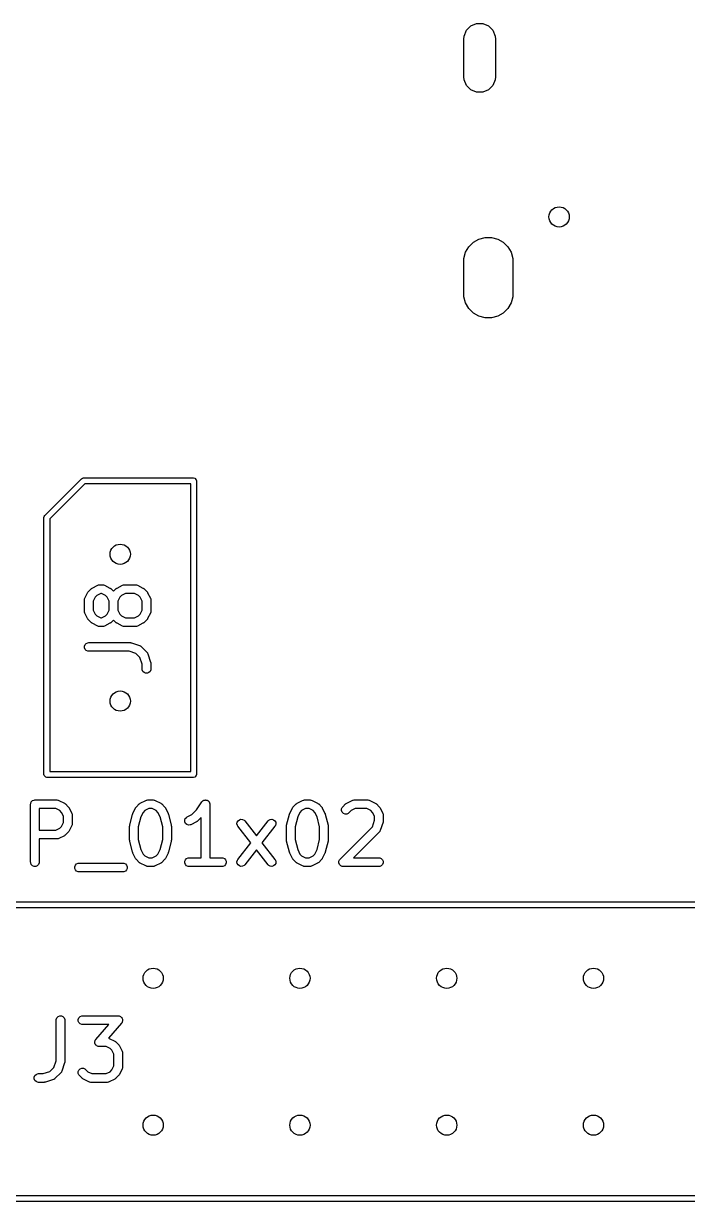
# Model space of a CAD drawing. Extents: x 0.02 to 1.98, y -0.08 to 3.55.
# Drawn here: x 0.962 to 1.414, y 2.748 to 3.55 of the extents above; entities that cross this region are included whole.
import ezdxf

# ---------------------------------------------------------------- set-up
doc = ezdxf.new("R2010")
doc.units = 0
doc.header["$MEASUREMENT"] = 0
doc.layers.add('BLACK', color=7, linetype='CONTINUOUS')

msp = doc.modelspace()

# ---------------------------------------------------------------- linework, layer by layer
at = {"layer": 'BLACK', "linetype": 'CONTINUOUS'}
for p, q in [((1.26182, 3.54168), (1.26344, 3.54558)), ((1.26344, 3.54558), (1.26643, 3.54857)), ((1.26643, 3.54857), (1.27033, 3.55019)), ((1.27033, 3.55019), (1.27455, 3.55019)), ((1.27455, 3.55019), (1.27846, 3.54857)), ((1.27846, 3.54857), (1.28144, 3.54558)), ((1.28144, 3.54558), (1.28306, 3.54168)), ((1.26161, 3.53957), (1.26182, 3.54168)), ((1.26161, 3.51398), (1.26161, 3.53957)), ((1.28306, 3.54168), (1.28327, 3.53957)), ((1.28327, 3.53957), (1.28327, 3.51398)), ((1.26182, 3.51186), (1.26161, 3.51398)), ((1.28327, 3.51398), (1.28306, 3.51186)), ((1.26344, 3.50796), (1.26182, 3.51186)), ((1.26643, 3.50497), (1.26344, 3.50796)), ((1.28144, 3.50796), (1.27846, 3.50497)), ((1.28306, 3.51186), (1.28144, 3.50796)), ((1.27033, 3.50336), (1.26643, 3.50497)), ((1.27455, 3.50336), (1.27033, 3.50336)), ((1.27846, 3.50497), (1.27455, 3.50336)), ((1.26507, 3.39818), (1.26816, 3.40127)), ((1.26816, 3.40127), (1.27194, 3.40345)), ((1.27194, 3.40345), (1.27616, 3.40458)), ((1.27616, 3.40458), (1.28053, 3.40458)), ((1.28053, 3.40458), (1.28475, 3.40345)), ((1.28475, 3.40345), (1.28853, 3.40127)), ((1.28853, 3.40127), (1.29162, 3.39818)), ((1.26176, 3.39018), (1.26289, 3.3944)), ((1.26289, 3.3944), (1.26507, 3.39818)), ((1.29162, 3.39818), (1.29381, 3.3944)), ((1.29381, 3.3944), (1.29494, 3.39018)), ((1.26161, 3.38799), (1.26176, 3.39018)), ((1.26161, 3.36634), (1.26161, 3.38799)), ((1.29494, 3.39018), (1.29508, 3.38799)), ((1.29508, 3.38799), (1.29508, 3.36634)), ((1.26176, 3.36415), (1.26161, 3.36634)), ((1.26289, 3.35994), (1.26176, 3.36415)), ((1.29494, 3.36415), (1.29381, 3.35994)), ((1.29508, 3.36634), (1.29494, 3.36415)), ((1.26507, 3.35615), (1.26289, 3.35994)), ((1.26816, 3.35306), (1.26507, 3.35615)), ((1.27194, 3.35088), (1.26816, 3.35306)), ((1.28853, 3.35306), (1.28475, 3.35088)), ((1.29162, 3.35615), (1.28853, 3.35306)), ((1.29381, 3.35994), (1.29162, 3.35615)), ((1.27616, 3.34975), (1.27194, 3.35088)), ((1.28053, 3.34975), (1.27616, 3.34975)), ((1.28475, 3.35088), (1.28053, 3.34975)), ((1.00181, 3.2406), (1.00256, 3.24075)), ((1.00256, 3.24075), (1.07756, 3.24075)), ((1.07756, 3.24075), (1.07831, 3.2406)), ((0.97617, 3.21517), (1.00117, 3.24017)), ((1.00337, 3.23681), (0.97953, 3.21296)), ((1.00117, 3.24017), (1.00181, 3.2406)), ((1.07559, 3.23681), (1.00337, 3.23681)), ((1.07559, 3.04075), (1.07559, 3.23681)), ((1.07831, 3.2406), (1.07938, 3.23953)), ((1.07938, 3.23953), (1.07953, 3.23878)), ((1.07953, 3.23878), (1.07953, 3.03878)), ((0.97559, 3.21378), (0.97574, 3.21453)), ((0.97559, 3.03878), (0.97559, 3.21378)), ((0.97574, 3.21453), (0.97617, 3.21517)), ((0.97953, 3.21296), (0.97953, 3.04075)), ((1.00345, 3.15885), (1.00533, 3.1626)), ((1.00533, 3.1626), (1.00549, 3.16285)), ((1.00549, 3.16285), (1.00551, 3.16292)), ((1.00551, 3.16292), (1.00558, 3.163)), ((1.00558, 3.163), (1.00564, 3.16309)), ((1.00564, 3.16309), (1.0057, 3.16314)), ((1.0057, 3.16314), (1.00588, 3.16336)), ((1.00588, 3.16336), (1.00776, 3.16524)), ((1.00776, 3.16524), (1.00798, 3.16543)), ((1.00798, 3.16543), (1.00803, 3.16548)), ((1.00803, 3.16548), (1.00812, 3.16554)), ((1.00812, 3.16554), (1.0082, 3.16561)), ((1.0082, 3.16561), (1.00828, 3.16564)), ((1.00828, 3.16564), (1.00852, 3.16579)), ((1.00852, 3.16579), (1.01227, 3.16767)), ((1.01159, 3.16072), (1.0104, 3.15953)), ((1.01429, 3.16207), (1.01159, 3.16072)), ((1.01227, 3.16767), (1.01281, 3.16787)), ((1.01281, 3.16787), (1.01292, 3.16788)), ((1.01292, 3.16788), (1.01302, 3.16792)), ((1.01302, 3.16792), (1.01359, 3.16798)), ((1.01359, 3.16798), (1.01547, 3.16798)), ((1.01477, 3.16207), (1.01429, 3.16207)), ((1.01747, 3.16072), (1.01477, 3.16207)), ((1.01547, 3.16798), (1.01605, 3.16792)), ((1.01605, 3.16792), (1.01614, 3.16788)), ((1.01614, 3.16788), (1.01625, 3.16787)), ((1.01625, 3.16787), (1.01679, 3.16767)), ((1.01679, 3.16767), (1.02054, 3.16579)), ((1.01867, 3.15953), (1.01747, 3.16072)), ((1.02054, 3.16579), (1.02079, 3.16564)), ((1.02079, 3.16564), (1.02086, 3.16561)), ((1.02086, 3.16561), (1.02094, 3.16554)), ((1.02094, 3.16554), (1.02103, 3.16548)), ((1.02103, 3.16548), (1.02108, 3.16543)), ((1.02108, 3.16543), (1.02131, 3.16524)), ((1.02131, 3.16524), (1.02297, 3.16358)), ((1.02297, 3.16358), (1.02463, 3.16524)), ((1.02463, 3.16524), (1.02486, 3.16543)), ((1.02486, 3.16543), (1.02491, 3.16548)), ((1.02491, 3.16548), (1.025, 3.16554)), ((1.025, 3.16554), (1.02508, 3.16561)), ((1.02508, 3.16561), (1.02515, 3.16564)), ((1.02515, 3.16564), (1.0254, 3.16579)), ((1.0254, 3.16579), (1.02915, 3.16767)), ((1.02847, 3.16072), (1.02727, 3.15953)), ((1.03116, 3.16207), (1.02847, 3.16072)), ((1.02915, 3.16767), (1.02969, 3.16787)), ((1.02969, 3.16787), (1.02979, 3.16788)), ((1.02979, 3.16788), (1.02989, 3.16792)), ((1.02989, 3.16792), (1.03047, 3.16798)), ((1.03047, 3.16798), (1.03797, 3.16798)), ((1.03727, 3.16207), (1.03116, 3.16207)), ((1.03997, 3.16072), (1.03727, 3.16207)), ((1.03797, 3.16798), (1.03854, 3.16792)), ((1.03854, 3.16792), (1.03864, 3.16788)), ((1.03864, 3.16788), (1.03875, 3.16787)), ((1.03875, 3.16787), (1.03929, 3.16767)), ((1.03929, 3.16767), (1.04304, 3.16579)), ((1.04116, 3.15953), (1.03997, 3.16072)), ((1.04304, 3.16579), (1.04328, 3.16564)), ((1.04328, 3.16564), (1.04336, 3.16561)), ((1.04336, 3.16561), (1.04344, 3.16554)), ((1.04344, 3.16554), (1.04353, 3.16548)), ((1.04353, 3.16548), (1.04358, 3.16543)), ((1.04358, 3.16543), (1.0438, 3.16524)), ((1.0438, 3.16524), (1.04568, 3.16336)), ((1.04568, 3.16336), (1.04586, 3.16314)), ((1.04586, 3.16314), (1.04592, 3.16309)), ((1.04592, 3.16309), (1.04598, 3.163)), ((1.04598, 3.163), (1.04605, 3.16292)), ((1.04605, 3.16292), (1.04608, 3.16285)), ((1.04608, 3.16285), (1.04623, 3.1626)), ((1.04623, 3.1626), (1.04811, 3.15885)), ((1.00314, 3.15753), (1.0032, 3.1581)), ((1.00314, 3.15003), (1.00314, 3.15753)), ((1.0032, 3.1581), (1.00324, 3.1582)), ((1.00324, 3.1582), (1.00325, 3.15831)), ((1.00325, 3.15831), (1.00345, 3.15885)), ((1.0104, 3.15953), (1.00905, 3.15683)), ((1.00905, 3.15683), (1.00905, 3.15073)), ((1.02002, 3.15683), (1.01867, 3.15953)), ((1.02002, 3.15073), (1.02002, 3.15683)), ((1.02727, 3.15953), (1.02592, 3.15683)), ((1.02592, 3.15683), (1.02592, 3.15073)), ((1.04251, 3.15683), (1.04116, 3.15953)), ((1.04251, 3.15073), (1.04251, 3.15683)), ((1.04811, 3.15885), (1.04831, 3.15831)), ((1.04831, 3.15831), (1.04832, 3.1582)), ((1.04832, 3.1582), (1.04836, 3.1581)), ((1.04836, 3.1581), (1.04842, 3.15753)), ((1.04842, 3.15753), (1.04842, 3.15003)), ((1.0032, 3.14945), (1.00314, 3.15003)), ((1.00324, 3.14935), (1.0032, 3.14945)), ((1.00325, 3.14925), (1.00324, 3.14935)), ((1.00345, 3.14871), (1.00325, 3.14925)), ((1.00533, 3.14496), (1.00345, 3.14871)), ((1.00549, 3.14471), (1.00533, 3.14496)), ((1.00551, 3.14464), (1.00549, 3.14471)), ((1.00558, 3.14456), (1.00551, 3.14464)), ((1.00564, 3.14447), (1.00558, 3.14456)), ((1.0057, 3.14442), (1.00564, 3.14447)), ((1.00905, 3.15073), (1.0104, 3.14803)), ((1.0104, 3.14803), (1.01159, 3.14683)), ((1.01159, 3.14683), (1.01429, 3.14548)), ((1.01429, 3.14548), (1.01477, 3.14548)), ((1.01477, 3.14548), (1.01747, 3.14683)), ((1.01747, 3.14683), (1.01867, 3.14803)), ((1.01867, 3.14803), (1.02002, 3.15073)), ((1.02592, 3.15073), (1.02727, 3.14803)), ((1.02727, 3.14803), (1.02847, 3.14683)), ((1.02847, 3.14683), (1.03116, 3.14548)), ((1.03116, 3.14548), (1.03727, 3.14548)), ((1.03727, 3.14548), (1.03997, 3.14683)), ((1.03997, 3.14683), (1.04116, 3.14803)), ((1.04116, 3.14803), (1.04251, 3.15073)), ((1.04592, 3.14447), (1.04586, 3.14442)), ((1.04598, 3.14456), (1.04592, 3.14447)), ((1.04605, 3.14464), (1.04598, 3.14456)), ((1.04608, 3.14471), (1.04605, 3.14464)), ((1.04623, 3.14496), (1.04608, 3.14471)), ((1.04811, 3.14871), (1.04623, 3.14496)), ((1.04831, 3.14925), (1.04811, 3.14871)), ((1.04832, 3.14935), (1.04831, 3.14925)), ((1.04836, 3.14945), (1.04832, 3.14935)), ((1.04842, 3.15003), (1.04836, 3.14945)), ((1.00588, 3.14419), (1.0057, 3.14442)), ((1.00776, 3.14232), (1.00588, 3.14419)), ((1.00798, 3.14213), (1.00776, 3.14232)), ((1.00803, 3.14207), (1.00798, 3.14213)), ((1.00812, 3.14202), (1.00803, 3.14207)), ((1.0082, 3.14195), (1.00812, 3.14202)), ((1.00828, 3.14192), (1.0082, 3.14195)), ((1.00852, 3.14176), (1.00828, 3.14192)), ((1.01227, 3.13989), (1.00852, 3.14176)), ((1.01281, 3.13968), (1.01227, 3.13989)), ((1.01292, 3.13967), (1.01281, 3.13968)), ((1.01302, 3.13963), (1.01292, 3.13967)), ((1.01359, 3.13958), (1.01302, 3.13963)), ((1.01547, 3.13958), (1.01359, 3.13958)), ((1.01605, 3.13963), (1.01547, 3.13958)), ((1.01614, 3.13967), (1.01605, 3.13963)), ((1.01625, 3.13968), (1.01614, 3.13967)), ((1.01679, 3.13989), (1.01625, 3.13968)), ((1.02054, 3.14176), (1.01679, 3.13989)), ((1.02079, 3.14192), (1.02054, 3.14176)), ((1.02086, 3.14195), (1.02079, 3.14192)), ((1.02094, 3.14202), (1.02086, 3.14195)), ((1.02103, 3.14207), (1.02094, 3.14202)), ((1.02108, 3.14213), (1.02103, 3.14207)), ((1.02131, 3.14232), (1.02108, 3.14213)), ((1.02297, 3.14398), (1.02131, 3.14232)), ((1.02463, 3.14232), (1.02297, 3.14398)), ((1.02486, 3.14213), (1.02463, 3.14232)), ((1.02491, 3.14207), (1.02486, 3.14213)), ((1.025, 3.14202), (1.02491, 3.14207)), ((1.02508, 3.14195), (1.025, 3.14202)), ((1.02515, 3.14192), (1.02508, 3.14195)), ((1.0254, 3.14176), (1.02515, 3.14192)), ((1.02915, 3.13989), (1.0254, 3.14176)), ((1.02969, 3.13968), (1.02915, 3.13989)), ((1.02979, 3.13967), (1.02969, 3.13968)), ((1.02989, 3.13963), (1.02979, 3.13967)), ((1.03047, 3.13958), (1.02989, 3.13963)), ((1.03797, 3.13958), (1.03047, 3.13958)), ((1.03854, 3.13963), (1.03797, 3.13958)), ((1.03864, 3.13967), (1.03854, 3.13963)), ((1.03875, 3.13968), (1.03864, 3.13967)), ((1.03929, 3.13989), (1.03875, 3.13968)), ((1.04304, 3.14176), (1.03929, 3.13989)), ((1.04328, 3.14192), (1.04304, 3.14176)), ((1.04336, 3.14195), (1.04328, 3.14192)), ((1.04344, 3.14202), (1.04336, 3.14195)), ((1.04353, 3.14207), (1.04344, 3.14202)), ((1.04358, 3.14213), (1.04353, 3.14207)), ((1.0438, 3.14232), (1.04358, 3.14213)), ((1.04568, 3.14419), (1.0438, 3.14232)), ((1.04586, 3.14442), (1.04568, 3.14419)), ((1.00445, 3.12811), (1.00552, 3.12855)), ((1.00552, 3.12855), (1.0061, 3.12861)), ((1.0061, 3.12861), (1.03422, 3.12861)), ((1.03422, 3.12861), (1.03451, 3.12858)), ((1.03451, 3.12858), (1.03459, 3.12859)), ((1.03459, 3.12859), (1.03469, 3.12856)), ((1.03469, 3.12856), (1.03479, 3.12855)), ((1.03479, 3.12855), (1.03486, 3.12852)), ((1.03486, 3.12852), (1.03515, 3.12846)), ((1.03515, 3.12846), (1.04077, 3.12658)), ((1.0032, 3.12623), (1.00364, 3.1273)), ((1.0032, 3.12508), (1.0032, 3.12623)), ((1.00364, 3.12402), (1.0032, 3.12508)), ((1.00364, 3.1273), (1.00445, 3.12811)), ((1.00445, 3.1232), (1.00364, 3.12402)), ((1.00552, 3.12276), (1.00445, 3.1232)), ((1.0061, 3.1227), (1.00552, 3.12276)), ((1.03374, 3.1227), (1.0061, 3.1227)), ((1.03825, 3.1212), (1.03374, 3.1227)), ((1.04101, 3.11844), (1.03825, 3.1212)), ((1.04077, 3.12658), (1.0413, 3.12635)), ((1.0413, 3.12635), (1.04138, 3.12628)), ((1.04138, 3.12628), (1.04148, 3.12624)), ((1.04148, 3.12624), (1.04193, 3.12587)), ((1.04193, 3.12587), (1.04568, 3.12212)), ((1.04568, 3.12212), (1.04605, 3.12167)), ((1.04605, 3.12167), (1.04609, 3.12157)), ((1.04609, 3.12157), (1.04616, 3.12149)), ((1.04616, 3.12149), (1.04639, 3.12097)), ((1.04639, 3.12097), (1.04827, 3.11534)), ((1.04251, 3.11393), (1.04101, 3.11844)), ((1.04251, 3.11066), (1.04251, 3.11393)), ((1.04827, 3.11534), (1.04833, 3.11506)), ((1.04833, 3.11506), (1.04836, 3.11498)), ((1.04836, 3.11498), (1.04837, 3.11488)), ((1.04837, 3.11488), (1.04839, 3.11478)), ((1.04839, 3.11478), (1.04839, 3.1147)), ((1.04839, 3.1147), (1.04842, 3.11441)), ((1.04842, 3.11441), (1.04842, 3.11066)), ((1.04257, 3.11008), (1.04251, 3.11066)), ((1.04301, 3.10902), (1.04257, 3.11008)), ((1.04382, 3.1082), (1.04301, 3.10902)), ((1.04489, 3.10776), (1.04382, 3.1082)), ((1.04604, 3.10776), (1.04489, 3.10776)), ((1.04711, 3.1082), (1.04604, 3.10776)), ((1.04792, 3.10902), (1.04711, 3.1082)), ((1.04836, 3.11008), (1.04792, 3.10902)), ((1.04842, 3.11066), (1.04836, 3.11008)), ((0.97953, 3.04075), (1.07559, 3.04075)), ((0.97574, 3.03803), (0.97559, 3.03878)), ((0.97681, 3.03696), (0.97574, 3.03803)), ((0.97756, 3.03681), (0.97681, 3.03696)), ((1.07756, 3.03681), (0.97756, 3.03681)), ((1.07831, 3.03696), (1.07756, 3.03681)), ((1.07938, 3.03803), (1.07831, 3.03696)), ((1.07953, 3.03878), (1.07938, 3.03803)), ((0.96649, 3.01851), (0.96655, 3.01909)), ((0.96649, 2.97914), (0.96649, 3.01851)), ((0.96655, 3.01909), (0.96699, 3.02015)), ((0.96699, 3.02015), (0.9678, 3.02097)), ((0.9678, 3.02097), (0.96887, 3.02141)), ((0.96887, 3.02141), (0.96944, 3.02146)), ((0.96944, 3.02146), (0.98444, 3.02146)), ((0.98444, 3.02146), (0.98502, 3.02141)), ((0.98502, 3.02141), (0.98511, 3.02137)), ((0.98511, 3.02137), (0.98522, 3.02136)), ((0.98522, 3.02136), (0.98576, 3.02115)), ((0.98576, 3.02115), (0.98951, 3.01928)), ((0.98951, 3.01928), (0.98976, 3.01912)), ((0.98976, 3.01912), (0.98983, 3.01909)), ((0.98983, 3.01909), (0.98991, 3.01902)), ((0.98991, 3.01902), (0.99, 3.01897)), ((0.99, 3.01897), (0.99005, 3.01891)), ((0.99005, 3.01891), (0.99028, 3.01872)), ((0.99028, 3.01872), (0.99215, 3.01685)), ((0.99215, 3.01685), (0.99234, 3.01662)), ((0.99234, 3.01662), (0.9924, 3.01657)), ((0.9924, 3.01657), (0.99245, 3.01648)), ((0.99245, 3.01648), (0.99252, 3.0164)), ((0.99252, 3.0164), (0.99255, 3.01633)), ((0.99255, 3.01633), (0.9927, 3.01608)), ((1.03804, 3.01608), (1.0382, 3.01633)), ((1.0382, 3.01633), (1.03823, 3.0164)), ((1.03823, 3.0164), (1.03829, 3.01648)), ((1.03829, 3.01648), (1.03835, 3.01657)), ((1.03835, 3.01657), (1.03841, 3.01662)), ((1.03841, 3.01662), (1.03859, 3.01685)), ((1.03859, 3.01685), (1.04047, 3.01872)), ((1.04047, 3.01872), (1.0407, 3.01891)), ((1.0407, 3.01891), (1.04075, 3.01897)), ((1.04075, 3.01897), (1.04084, 3.01902)), ((1.04084, 3.01902), (1.04092, 3.01909)), ((1.04092, 3.01909), (1.04099, 3.01912)), ((1.04099, 3.01912), (1.04124, 3.01928)), ((1.04124, 3.01928), (1.04499, 3.02115)), ((1.04499, 3.02115), (1.04553, 3.02136)), ((1.04553, 3.02136), (1.04563, 3.02137)), ((1.04563, 3.02137), (1.04573, 3.02141)), ((1.04573, 3.02141), (1.04631, 3.02146)), ((1.04631, 3.02146), (1.05006, 3.02146)), ((1.05006, 3.02146), (1.05063, 3.02141)), ((1.05063, 3.02141), (1.05073, 3.02137)), ((1.05073, 3.02137), (1.05084, 3.02136)), ((1.05084, 3.02136), (1.05138, 3.02115)), ((1.05138, 3.02115), (1.05513, 3.01928)), ((1.05513, 3.01928), (1.05537, 3.01912)), ((1.05537, 3.01912), (1.05545, 3.01909)), ((1.05545, 3.01909), (1.05553, 3.01902)), ((1.05553, 3.01902), (1.05562, 3.01897)), ((1.05562, 3.01897), (1.05567, 3.01891)), ((1.05567, 3.01891), (1.05589, 3.01872)), ((1.05589, 3.01872), (1.05777, 3.01685)), ((1.05777, 3.01685), (1.05795, 3.01662)), ((1.05795, 3.01662), (1.05801, 3.01657)), ((1.05801, 3.01657), (1.05807, 3.01648)), ((1.05807, 3.01648), (1.05814, 3.0164)), ((1.05814, 3.0164), (1.05817, 3.01633)), ((1.05817, 3.01633), (1.05832, 3.01608)), ((1.07963, 3.01477), (1.08322, 3.02015)), ((1.08322, 3.02015), (1.08359, 3.0206)), ((1.08322, 3.02015), (1.08322, 3.02015)), ((1.08322, 3.02015), (1.08322, 3.02015)), ((1.08322, 3.02015), (1.08322, 3.02015)), ((1.08359, 3.0206), (1.08383, 3.02076)), ((1.08383, 3.02076), (1.08404, 3.02097)), ((1.08404, 3.02097), (1.0843, 3.02108)), ((1.0843, 3.02108), (1.08454, 3.02124)), ((1.08454, 3.02124), (1.08483, 3.0213)), ((1.08483, 3.0213), (1.0851, 3.02141)), ((1.0851, 3.02141), (1.08539, 3.02141)), ((1.08539, 3.02141), (1.08567, 3.02146)), ((1.08567, 3.02146), (1.08596, 3.02141)), ((1.08596, 3.02141), (1.08625, 3.02141)), ((1.08625, 3.02141), (1.08652, 3.0213)), ((1.08652, 3.0213), (1.0868, 3.02124)), ((1.0868, 3.02124), (1.08705, 3.02108)), ((1.08705, 3.02108), (1.08732, 3.02097)), ((1.08732, 3.02097), (1.08752, 3.02076)), ((1.08752, 3.02076), (1.08776, 3.0206)), ((1.08776, 3.0206), (1.08793, 3.02036)), ((1.08793, 3.02036), (1.08813, 3.02015)), ((1.08813, 3.02015), (1.08824, 3.01988)), ((1.08824, 3.01988), (1.0884, 3.01964)), ((1.0884, 3.01964), (1.08846, 3.01936)), ((1.08846, 3.01936), (1.08857, 3.01909)), ((1.08857, 3.01909), (1.08863, 3.01852)), ((1.08863, 3.01852), (1.08863, 3.01851)), ((1.08863, 3.01851), (1.08863, 3.01851)), ((1.08863, 3.01851), (1.08863, 3.01851)), ((1.08863, 3.01851), (1.08863, 2.98209)), ((1.1449, 3.01608), (1.14506, 3.01633)), ((1.14506, 3.01633), (1.14509, 3.0164)), ((1.14509, 3.0164), (1.14516, 3.01648)), ((1.14516, 3.01648), (1.14521, 3.01657)), ((1.14521, 3.01657), (1.14527, 3.01662)), ((1.14527, 3.01662), (1.14546, 3.01685)), ((1.14546, 3.01685), (1.14733, 3.01872)), ((1.14733, 3.01872), (1.14756, 3.01891)), ((1.14756, 3.01891), (1.14761, 3.01897)), ((1.14761, 3.01897), (1.1477, 3.01902)), ((1.1477, 3.01902), (1.14778, 3.01909)), ((1.14778, 3.01909), (1.14785, 3.01912)), ((1.14785, 3.01912), (1.1481, 3.01928)), ((1.1481, 3.01928), (1.15185, 3.02115)), ((1.15185, 3.02115), (1.15239, 3.02136)), ((1.15239, 3.02136), (1.15249, 3.02137)), ((1.15249, 3.02137), (1.15259, 3.02141)), ((1.15259, 3.02141), (1.15317, 3.02146)), ((1.15317, 3.02146), (1.15692, 3.02146)), ((1.15692, 3.02146), (1.15749, 3.02141)), ((1.15749, 3.02141), (1.15759, 3.02137)), ((1.15759, 3.02137), (1.1577, 3.02136)), ((1.1577, 3.02136), (1.15824, 3.02115)), ((1.15824, 3.02115), (1.16199, 3.01928)), ((1.16199, 3.01928), (1.16224, 3.01912)), ((1.16224, 3.01912), (1.16231, 3.01909)), ((1.16231, 3.01909), (1.16239, 3.01902)), ((1.16239, 3.01902), (1.16248, 3.01897)), ((1.16248, 3.01897), (1.16253, 3.01891)), ((1.16253, 3.01891), (1.16276, 3.01872)), ((1.16276, 3.01872), (1.16463, 3.01685)), ((1.16463, 3.01685), (1.16482, 3.01662)), ((1.16482, 3.01662), (1.16487, 3.01657)), ((1.16487, 3.01657), (1.16493, 3.01648)), ((1.16493, 3.01648), (1.165, 3.0164)), ((1.165, 3.0164), (1.16503, 3.01633)), ((1.16503, 3.01633), (1.16518, 3.01608)), ((1.17839, 3.01534), (1.17883, 3.0164)), ((1.17883, 3.0164), (1.1792, 3.01685)), ((1.1792, 3.01685), (1.18108, 3.01872)), ((1.18108, 3.01872), (1.1813, 3.01891)), ((1.1813, 3.01891), (1.18135, 3.01897)), ((1.18135, 3.01897), (1.18144, 3.01902)), ((1.18144, 3.01902), (1.18152, 3.01909)), ((1.18152, 3.01909), (1.1816, 3.01912)), ((1.1816, 3.01912), (1.18184, 3.01928)), ((1.18184, 3.01928), (1.18559, 3.02115)), ((1.18559, 3.02115), (1.18613, 3.02136)), ((1.18613, 3.02136), (1.18624, 3.02137)), ((1.18624, 3.02137), (1.18634, 3.02141)), ((1.18634, 3.02141), (1.18691, 3.02146)), ((1.18691, 3.02146), (1.19629, 3.02146)), ((1.19629, 3.02146), (1.19686, 3.02141)), ((1.19686, 3.02141), (1.19696, 3.02137)), ((1.19696, 3.02137), (1.19707, 3.02136)), ((1.19707, 3.02136), (1.19761, 3.02115)), ((1.19761, 3.02115), (1.20136, 3.01928)), ((1.20136, 3.01928), (1.20161, 3.01912)), ((1.20161, 3.01912), (1.20168, 3.01909)), ((1.20168, 3.01909), (1.20176, 3.01902)), ((1.20176, 3.01902), (1.20185, 3.01897)), ((1.20185, 3.01897), (1.2019, 3.01891)), ((1.2019, 3.01891), (1.20213, 3.01872)), ((1.20213, 3.01872), (1.204, 3.01685)), ((1.204, 3.01685), (1.20419, 3.01662)), ((1.20419, 3.01662), (1.20424, 3.01657)), ((1.20424, 3.01657), (1.2043, 3.01648)), ((1.2043, 3.01648), (1.20437, 3.0164)), ((1.20437, 3.0164), (1.2044, 3.01633)), ((1.2044, 3.01633), (1.20455, 3.01608)), ((0.98374, 3.01556), (0.97239, 3.01556)), ((0.97239, 3.01556), (0.97239, 3.00084)), ((0.98644, 3.01421), (0.98374, 3.01556)), ((0.98764, 3.01301), (0.98644, 3.01421)), ((0.98899, 3.01031), (0.98764, 3.01301)), ((0.98899, 3.00608), (0.98899, 3.01031)), ((0.9927, 3.01608), (0.99458, 3.01233)), ((0.99458, 3.01233), (0.99479, 3.01179)), ((0.99479, 3.01179), (0.99479, 3.01169)), ((0.99479, 3.01169), (0.99483, 3.01159)), ((0.99483, 3.01159), (0.99489, 3.01101)), ((0.99489, 3.01101), (0.99489, 3.00539)), ((1.03407, 3.00423), (1.03594, 3.01173)), ((1.03594, 3.01173), (1.03596, 3.01177)), ((1.03596, 3.01179), (1.03605, 3.01203)), ((1.03596, 3.01177), (1.03596, 3.01179)), ((1.03605, 3.01203), (1.03614, 3.01227)), ((1.03614, 3.01227), (1.03615, 3.01229)), ((1.03615, 3.01229), (1.03617, 3.01233)), ((1.03617, 3.01233), (1.03804, 3.01608)), ((1.04159, 3.00998), (1.03989, 3.00315)), ((1.04311, 3.01301), (1.04159, 3.00998)), ((1.04431, 3.01421), (1.04311, 3.01301)), ((1.047, 3.01556), (1.04431, 3.01421)), ((1.04936, 3.01556), (1.047, 3.01556)), ((1.05206, 3.01421), (1.04936, 3.01556)), ((1.05325, 3.01301), (1.05206, 3.01421)), ((1.05477, 3.00998), (1.05325, 3.01301)), ((1.05648, 3.00315), (1.05477, 3.00998)), ((1.05832, 3.01608), (1.0602, 3.01233)), ((1.0602, 3.01233), (1.06021, 3.01229)), ((1.06021, 3.01229), (1.06023, 3.01227)), ((1.06023, 3.01227), (1.06031, 3.01203)), ((1.06031, 3.01203), (1.0604, 3.01179)), ((1.0604, 3.01179), (1.0604, 3.01177)), ((1.0604, 3.01177), (1.06042, 3.01173)), ((1.06042, 3.01173), (1.06229, 3.00423)), ((1.0715, 3.00763), (1.07186, 3.00872)), ((1.07186, 3.00872), (1.07262, 3.0096)), ((1.07262, 3.0096), (1.07311, 3.0099)), ((1.07311, 3.0099), (1.07643, 3.01156)), ((1.07643, 3.01156), (1.07963, 3.01477)), ((1.08272, 3.00951), (1.08027, 3.00705)), ((1.08272, 2.98209), (1.08272, 3.00951)), ((1.10871, 3.00802), (1.10982, 3.00833)), ((1.10982, 3.00833), (1.11097, 3.00819)), ((1.11097, 3.00819), (1.11197, 3.00763)), ((1.12875, 3.00763), (1.12975, 3.00819)), ((1.12975, 3.00819), (1.1309, 3.00833)), ((1.1309, 3.00833), (1.13201, 3.00802)), ((1.14093, 3.00423), (1.1428, 3.01173)), ((1.1428, 3.01173), (1.14282, 3.01177)), ((1.14282, 3.01179), (1.14291, 3.01203)), ((1.14282, 3.01177), (1.14282, 3.01179)), ((1.14291, 3.01203), (1.143, 3.01227)), ((1.143, 3.01227), (1.14301, 3.01229)), ((1.14301, 3.01229), (1.14303, 3.01233)), ((1.14303, 3.01233), (1.1449, 3.01608)), ((1.14846, 3.00998), (1.14675, 3.00315)), ((1.14997, 3.01301), (1.14846, 3.00998)), ((1.15117, 3.01421), (1.14997, 3.01301)), ((1.15387, 3.01556), (1.15117, 3.01421)), ((1.15622, 3.01556), (1.15387, 3.01556)), ((1.15892, 3.01421), (1.15622, 3.01556)), ((1.16012, 3.01301), (1.15892, 3.01421)), ((1.16163, 3.00998), (1.16012, 3.01301)), ((1.16334, 3.00315), (1.16163, 3.00998)), ((1.16518, 3.01608), (1.16706, 3.01233)), ((1.16706, 3.01233), (1.16707, 3.01229)), ((1.16707, 3.01229), (1.16709, 3.01227)), ((1.16709, 3.01227), (1.16717, 3.01203)), ((1.16717, 3.01203), (1.16726, 3.01179)), ((1.16726, 3.01179), (1.16727, 3.01177)), ((1.16727, 3.01177), (1.16728, 3.01173)), ((1.16728, 3.01173), (1.16916, 3.00423)), ((1.17839, 3.01419), (1.17839, 3.01534)), ((1.17883, 3.01312), (1.17839, 3.01419)), ((1.17965, 3.01231), (1.17883, 3.01312)), ((1.18071, 3.01187), (1.17965, 3.01231)), ((1.18187, 3.01187), (1.18071, 3.01187)), ((1.18293, 3.01231), (1.18187, 3.01187)), ((1.18338, 3.01267), (1.18293, 3.01231)), ((1.18491, 3.01421), (1.18338, 3.01267)), ((1.18761, 3.01556), (1.18491, 3.01421)), ((1.19559, 3.01556), (1.18761, 3.01556)), ((1.19829, 3.01421), (1.19559, 3.01556)), ((1.19949, 3.01301), (1.19829, 3.01421)), ((1.20083, 3.01031), (1.19949, 3.01301)), ((1.20083, 3.00774), (1.20083, 3.01031)), ((1.20455, 3.01608), (1.20643, 3.01233)), ((1.20643, 3.01233), (1.20663, 3.01179)), ((1.20663, 3.01179), (1.20664, 3.01169)), ((1.20664, 3.01169), (1.20668, 3.01159)), ((1.20668, 3.01159), (1.20674, 3.01101)), ((1.20674, 3.01101), (1.20674, 3.00726)), ((0.97239, 3.00084), (0.98374, 3.00084)), ((0.98374, 3.00084), (0.98644, 3.00219)), ((0.98644, 3.00219), (0.98764, 3.00339)), ((0.98764, 3.00339), (0.98899, 3.00608)), ((0.99255, 3.00007), (0.99252, 3)), ((0.9927, 3.00032), (0.99255, 3.00007)), ((0.99458, 3.00407), (0.9927, 3.00032)), ((0.99479, 3.00461), (0.99458, 3.00407)), ((0.99483, 3.00481), (0.99479, 3.00471)), ((0.99479, 3.00471), (0.99479, 3.00461)), ((0.99489, 3.00539), (0.99483, 3.00481)), ((1.03398, 3.00366), (1.03402, 3.00387)), ((1.03399, 3.00361), (1.03398, 3.00366)), ((1.03398, 3.00351), (1.03399, 3.00361)), ((1.03398, 2.99414), (1.03398, 3.00351)), ((1.03402, 3.00387), (1.03404, 3.00409)), ((1.03404, 3.00409), (1.03405, 3.00413)), ((1.03405, 3.00413), (1.03407, 3.00423)), ((1.03989, 3.00315), (1.03989, 2.9945)), ((1.05648, 2.9945), (1.05648, 3.00315)), ((1.06229, 3.00423), (1.06231, 3.00413)), ((1.06231, 3.00413), (1.06233, 3.00409)), ((1.06233, 3.00409), (1.06235, 3.00387)), ((1.06235, 3.00387), (1.06238, 3.00366)), ((1.06238, 3.00366), (1.06237, 3.00361)), ((1.06237, 3.00361), (1.06238, 3.00351)), ((1.06238, 3.00351), (1.06238, 2.99414)), ((1.07158, 3.00648), (1.0715, 3.00763)), ((1.0721, 3.00545), (1.07158, 3.00648)), ((1.07297, 3.0047), (1.0721, 3.00545)), ((1.07406, 3.00433), (1.07297, 3.0047)), ((1.07521, 3.00441), (1.07406, 3.00433)), ((1.07575, 3.00462), (1.07521, 3.00441)), ((1.0795, 3.0065), (1.07575, 3.00462)), ((1.07975, 3.00665), (1.0795, 3.0065)), ((1.07982, 3.00668), (1.07975, 3.00665)), ((1.0799, 3.00675), (1.07982, 3.00668)), ((1.07999, 3.0068), (1.0799, 3.00675)), ((1.08004, 3.00686), (1.07999, 3.0068)), ((1.08027, 3.00705), (1.08004, 3.00686)), ((1.1071, 3.00516), (1.10724, 3.0063)), ((1.10742, 3.00405), (1.1071, 3.00516)), ((1.10724, 3.0063), (1.10781, 3.00731)), ((1.10773, 3.00356), (1.10742, 3.00405)), ((1.1166, 2.99226), (1.10773, 3.00356)), ((1.10781, 3.00731), (1.10871, 3.00802)), ((1.11197, 3.00763), (1.11237, 3.00721)), ((1.11237, 3.00721), (1.12036, 2.99704)), ((1.12036, 2.99704), (1.12835, 3.00721)), ((1.13299, 3.00356), (1.12412, 2.99226)), ((1.12835, 3.00721), (1.12875, 3.00763)), ((1.13201, 3.00802), (1.13291, 3.00731)), ((1.13291, 3.00731), (1.13348, 3.0063)), ((1.1333, 3.00405), (1.13299, 3.00356)), ((1.13362, 3.00516), (1.1333, 3.00405)), ((1.13348, 3.0063), (1.13362, 3.00516)), ((1.14084, 3.00351), (1.14085, 3.00361)), ((1.14084, 2.99414), (1.14084, 3.00351)), ((1.14085, 3.00366), (1.14088, 3.00387)), ((1.14085, 3.00361), (1.14085, 3.00366)), ((1.14088, 3.00387), (1.1409, 3.00409)), ((1.1409, 3.00409), (1.14092, 3.00413)), ((1.14092, 3.00413), (1.14093, 3.00423)), ((1.14675, 3.00315), (1.14675, 2.9945)), ((1.16334, 2.9945), (1.16334, 3.00315)), ((1.16916, 3.00423), (1.16917, 3.00413)), ((1.16917, 3.00413), (1.16919, 3.00409)), ((1.16919, 3.00409), (1.16921, 3.00387)), ((1.16921, 3.00387), (1.16924, 3.00366)), ((1.16924, 3.00366), (1.16923, 3.00361)), ((1.16923, 3.00361), (1.16924, 3.00351)), ((1.16924, 3.00351), (1.16924, 2.99414)), ((1.17733, 2.98123), (1.19933, 3.00323)), ((1.19933, 3.00323), (1.20083, 3.00774)), ((1.20441, 3.0001), (1.20437, 3)), ((1.20448, 3.00018), (1.20441, 3.0001)), ((1.20471, 3.0007), (1.20448, 3.00018)), ((1.20659, 3.00633), (1.20471, 3.0007)), ((1.20665, 3.00661), (1.20659, 3.00633)), ((1.20668, 3.00669), (1.20665, 3.00661)), ((1.20669, 3.00679), (1.20668, 3.00669)), ((1.20672, 3.00689), (1.20669, 3.00679)), ((1.20674, 3.00726), (1.20671, 3.00697)), ((1.20671, 3.00697), (1.20672, 3.00689)), ((0.98444, 2.99494), (0.97239, 2.99494)), ((0.97239, 2.99494), (0.97239, 2.97914)), ((0.98502, 2.99499), (0.98444, 2.99494)), ((0.98511, 2.99503), (0.98502, 2.99499)), ((0.98522, 2.99504), (0.98511, 2.99503)), ((0.98576, 2.99525), (0.98522, 2.99504)), ((0.98951, 2.99712), (0.98576, 2.99525)), ((0.98976, 2.99728), (0.98951, 2.99712)), ((0.98983, 2.99731), (0.98976, 2.99728)), ((0.98991, 2.99737), (0.98983, 2.99731)), ((0.99, 2.99743), (0.98991, 2.99737)), ((0.99005, 2.99749), (0.99, 2.99743)), ((0.99028, 2.99768), (0.99005, 2.99749)), ((0.99215, 2.99955), (0.99028, 2.99768)), ((0.99234, 2.99978), (0.99215, 2.99955)), ((0.9924, 2.99983), (0.99234, 2.99978)), ((0.99245, 2.99992), (0.9924, 2.99983)), ((0.99252, 3), (0.99245, 2.99992)), ((1.03399, 2.99404), (1.03398, 2.99414)), ((1.03398, 2.994), (1.03399, 2.99404)), ((1.03402, 2.99378), (1.03398, 2.994)), ((1.03404, 2.99356), (1.03402, 2.99378)), ((1.03405, 2.99352), (1.03404, 2.99356)), ((1.03407, 2.99342), (1.03405, 2.99352)), ((1.03594, 2.98592), (1.03407, 2.99342)), ((1.03989, 2.9945), (1.04159, 2.98767)), ((1.05477, 2.98767), (1.05648, 2.9945)), ((1.06229, 2.99342), (1.06042, 2.98592)), ((1.06231, 2.99352), (1.06229, 2.99342)), ((1.06233, 2.99356), (1.06231, 2.99352)), ((1.06235, 2.99378), (1.06233, 2.99356)), ((1.06238, 2.994), (1.06235, 2.99378)), ((1.06238, 2.99414), (1.06237, 2.99404)), ((1.06237, 2.99404), (1.06238, 2.994)), ((1.10773, 2.98097), (1.1166, 2.99226)), ((1.12412, 2.99226), (1.13299, 2.98097)), ((1.14085, 2.99404), (1.14084, 2.99414)), ((1.14085, 2.994), (1.14085, 2.99404)), ((1.14088, 2.99378), (1.14085, 2.994)), ((1.1409, 2.99356), (1.14088, 2.99378)), ((1.14092, 2.99352), (1.1409, 2.99356)), ((1.14093, 2.99342), (1.14092, 2.99352)), ((1.1428, 2.98592), (1.14093, 2.99342)), ((1.14675, 2.9945), (1.14846, 2.98767)), ((1.16163, 2.98767), (1.16334, 2.9945)), ((1.16916, 2.99342), (1.16728, 2.98592)), ((1.16917, 2.99352), (1.16916, 2.99342)), ((1.16919, 2.99356), (1.16917, 2.99352)), ((1.16921, 2.99378), (1.16919, 2.99356)), ((1.16924, 2.994), (1.16921, 2.99378)), ((1.16924, 2.99414), (1.16923, 2.99404)), ((1.16923, 2.99404), (1.16924, 2.994)), ((1.204, 2.99955), (1.18654, 2.98209)), ((1.20437, 3), (1.204, 2.99955)), ((1.03596, 2.98588), (1.03594, 2.98592)), ((1.03596, 2.98586), (1.03596, 2.98588)), ((1.03605, 2.98562), (1.03596, 2.98586)), ((1.03614, 2.98538), (1.03605, 2.98562)), ((1.03615, 2.98536), (1.03614, 2.98538)), ((1.03617, 2.98532), (1.03615, 2.98536)), ((1.03804, 2.98157), (1.03617, 2.98532)), ((1.04159, 2.98767), (1.04311, 2.98464)), ((1.04311, 2.98464), (1.04431, 2.98344)), ((1.05206, 2.98344), (1.05325, 2.98464)), ((1.05325, 2.98464), (1.05477, 2.98767)), ((1.0602, 2.98532), (1.05832, 2.98157)), ((1.06021, 2.98536), (1.0602, 2.98532)), ((1.06023, 2.98538), (1.06021, 2.98536)), ((1.06031, 2.98562), (1.06023, 2.98538)), ((1.0604, 2.98586), (1.06031, 2.98562)), ((1.06042, 2.98592), (1.0604, 2.98588)), ((1.0604, 2.98588), (1.0604, 2.98586)), ((1.12036, 2.98749), (1.11237, 2.97732)), ((1.12835, 2.97732), (1.12036, 2.98749)), ((1.14282, 2.98588), (1.1428, 2.98592)), ((1.14282, 2.98586), (1.14282, 2.98588)), ((1.14291, 2.98562), (1.14282, 2.98586)), ((1.143, 2.98538), (1.14291, 2.98562)), ((1.14301, 2.98536), (1.143, 2.98538)), ((1.14303, 2.98532), (1.14301, 2.98536)), ((1.1449, 2.98157), (1.14303, 2.98532)), ((1.14846, 2.98767), (1.14997, 2.98464)), ((1.14997, 2.98464), (1.15117, 2.98344)), ((1.15892, 2.98344), (1.16012, 2.98464)), ((1.16012, 2.98464), (1.16163, 2.98767)), ((1.16706, 2.98532), (1.16518, 2.98157)), ((1.16707, 2.98536), (1.16706, 2.98532)), ((1.16709, 2.98538), (1.16707, 2.98536)), ((1.16717, 2.98562), (1.16709, 2.98538)), ((1.16726, 2.98586), (1.16717, 2.98562)), ((1.16727, 2.98588), (1.16726, 2.98586)), ((1.16728, 2.98592), (1.16727, 2.98588)), ((0.96655, 2.97856), (0.96649, 2.97914)), ((0.96699, 2.9775), (0.96655, 2.97856)), ((0.9678, 2.97669), (0.96699, 2.9775)), ((0.96887, 2.97624), (0.9678, 2.97669)), ((0.97002, 2.97624), (0.96887, 2.97624)), ((0.97108, 2.97669), (0.97002, 2.97624)), ((0.9719, 2.9775), (0.97108, 2.97669)), ((0.97234, 2.97856), (0.9719, 2.9775)), ((0.97239, 2.97914), (0.97234, 2.97856)), ((0.99654, 2.97597), (0.99698, 2.97703)), ((0.99698, 2.97703), (0.9978, 2.97785)), ((0.9978, 2.97785), (0.99886, 2.97829)), ((0.99886, 2.97829), (0.99944, 2.97834)), ((0.99944, 2.97834), (1.02943, 2.97834)), ((1.02943, 2.97834), (1.03001, 2.97829)), ((1.03001, 2.97829), (1.03107, 2.97785)), ((1.03107, 2.97785), (1.03189, 2.97703)), ((1.03189, 2.97703), (1.03233, 2.97597)), ((1.0382, 2.98132), (1.03804, 2.98157)), ((1.03823, 2.98125), (1.0382, 2.98132)), ((1.03829, 2.98117), (1.03823, 2.98125)), ((1.03835, 2.98108), (1.03829, 2.98117)), ((1.03841, 2.98103), (1.03835, 2.98108)), ((1.03859, 2.9808), (1.03841, 2.98103)), ((1.04047, 2.97893), (1.03859, 2.9808)), ((1.0407, 2.97874), (1.04047, 2.97893)), ((1.04075, 2.97868), (1.0407, 2.97874)), ((1.04084, 2.97863), (1.04075, 2.97868)), ((1.04092, 2.97856), (1.04084, 2.97863)), ((1.04099, 2.97853), (1.04092, 2.97856)), ((1.04124, 2.97837), (1.04099, 2.97853)), ((1.04499, 2.9765), (1.04124, 2.97837)), ((1.04431, 2.98344), (1.047, 2.98209)), ((1.04553, 2.97629), (1.04499, 2.9765)), ((1.04563, 2.97629), (1.04553, 2.97629)), ((1.04573, 2.97624), (1.04563, 2.97629)), ((1.04631, 2.97619), (1.04573, 2.97624)), ((1.05006, 2.97619), (1.04631, 2.97619)), ((1.047, 2.98209), (1.04936, 2.98209)), ((1.04936, 2.98209), (1.05206, 2.98344)), ((1.05063, 2.97624), (1.05006, 2.97619)), ((1.05073, 2.97629), (1.05063, 2.97624)), ((1.05084, 2.97629), (1.05073, 2.97629)), ((1.05138, 2.9765), (1.05084, 2.97629)), ((1.05513, 2.97837), (1.05138, 2.9765)), ((1.05537, 2.97853), (1.05513, 2.97837)), ((1.05545, 2.97856), (1.05537, 2.97853)), ((1.05553, 2.97863), (1.05545, 2.97856)), ((1.05562, 2.97868), (1.05553, 2.97863)), ((1.05567, 2.97874), (1.05562, 2.97868)), ((1.05589, 2.97893), (1.05567, 2.97874)), ((1.05777, 2.9808), (1.05589, 2.97893)), ((1.05795, 2.98103), (1.05777, 2.9808)), ((1.05801, 2.98108), (1.05795, 2.98103)), ((1.05807, 2.98117), (1.05801, 2.98108)), ((1.05814, 2.98125), (1.05807, 2.98117)), ((1.05817, 2.98132), (1.05814, 2.98125)), ((1.05832, 2.98157), (1.05817, 2.98132)), ((1.07153, 2.97972), (1.07197, 2.98078)), ((1.07153, 2.97856), (1.07153, 2.97972)), ((1.07197, 2.9775), (1.07153, 2.97856)), ((1.07197, 2.98078), (1.07279, 2.9816)), ((1.07279, 2.97669), (1.07197, 2.9775)), ((1.07279, 2.9816), (1.07385, 2.98204)), ((1.07385, 2.97624), (1.07279, 2.97669)), ((1.07385, 2.98204), (1.07443, 2.98209)), ((1.07443, 2.97619), (1.07385, 2.97624)), ((1.07443, 2.98209), (1.08272, 2.98209)), ((1.09693, 2.97619), (1.07443, 2.97619)), ((1.08863, 2.98209), (1.09693, 2.98209)), ((1.09693, 2.98209), (1.0975, 2.98204)), ((1.0975, 2.97624), (1.09693, 2.97619)), ((1.0975, 2.98204), (1.09857, 2.9816)), ((1.09857, 2.97669), (1.0975, 2.97624)), ((1.09857, 2.9816), (1.09938, 2.98078)), ((1.09938, 2.9775), (1.09857, 2.97669)), ((1.09938, 2.98078), (1.09982, 2.97972)), ((1.09982, 2.97856), (1.09938, 2.9775)), ((1.09982, 2.97972), (1.09982, 2.97856)), ((1.1071, 2.97937), (1.10742, 2.98048)), ((1.10724, 2.97822), (1.1071, 2.97937)), ((1.10781, 2.97722), (1.10724, 2.97822)), ((1.10742, 2.98048), (1.10773, 2.98097)), ((1.10871, 2.97651), (1.10781, 2.97722)), ((1.10982, 2.9762), (1.10871, 2.97651)), ((1.11097, 2.97633), (1.10982, 2.9762)), ((1.11197, 2.9769), (1.11097, 2.97633)), ((1.11237, 2.97732), (1.11197, 2.9769)), ((1.12875, 2.9769), (1.12835, 2.97732)), ((1.12975, 2.97633), (1.12875, 2.9769)), ((1.1309, 2.9762), (1.12975, 2.97633)), ((1.13201, 2.97651), (1.1309, 2.9762)), ((1.13291, 2.97722), (1.13201, 2.97651)), ((1.13348, 2.97822), (1.13291, 2.97722)), ((1.13299, 2.98097), (1.1333, 2.98048)), ((1.1333, 2.98048), (1.13362, 2.97937)), ((1.13362, 2.97937), (1.13348, 2.97822)), ((1.14506, 2.98132), (1.1449, 2.98157)), ((1.14509, 2.98125), (1.14506, 2.98132)), ((1.14516, 2.98117), (1.14509, 2.98125)), ((1.14521, 2.98108), (1.14516, 2.98117)), ((1.14527, 2.98103), (1.14521, 2.98108)), ((1.14546, 2.9808), (1.14527, 2.98103)), ((1.14733, 2.97893), (1.14546, 2.9808)), ((1.14756, 2.97874), (1.14733, 2.97893)), ((1.14761, 2.97868), (1.14756, 2.97874)), ((1.1477, 2.97863), (1.14761, 2.97868)), ((1.14778, 2.97856), (1.1477, 2.97863)), ((1.14785, 2.97853), (1.14778, 2.97856)), ((1.1481, 2.97837), (1.14785, 2.97853)), ((1.15185, 2.9765), (1.1481, 2.97837)), ((1.15117, 2.98344), (1.15387, 2.98209)), ((1.15239, 2.97629), (1.15185, 2.9765)), ((1.15249, 2.97629), (1.15239, 2.97629)), ((1.15259, 2.97624), (1.15249, 2.97629)), ((1.15317, 2.97619), (1.15259, 2.97624)), ((1.15692, 2.97619), (1.15317, 2.97619)), ((1.15387, 2.98209), (1.15622, 2.98209)), ((1.15622, 2.98209), (1.15892, 2.98344)), ((1.15749, 2.97624), (1.15692, 2.97619)), ((1.15759, 2.97629), (1.15749, 2.97624)), ((1.1577, 2.97629), (1.15759, 2.97629)), ((1.15824, 2.9765), (1.1577, 2.97629)), ((1.16199, 2.97837), (1.15824, 2.9765)), ((1.16224, 2.97853), (1.16199, 2.97837)), ((1.16231, 2.97856), (1.16224, 2.97853)), ((1.16239, 2.97863), (1.16231, 2.97856)), ((1.16248, 2.97868), (1.16239, 2.97863)), ((1.16253, 2.97874), (1.16248, 2.97868)), ((1.16276, 2.97893), (1.16253, 2.97874)), ((1.16463, 2.9808), (1.16276, 2.97893)), ((1.16482, 2.98103), (1.16463, 2.9808)), ((1.16487, 2.98108), (1.16482, 2.98103)), ((1.16493, 2.98117), (1.16487, 2.98108)), ((1.165, 2.98125), (1.16493, 2.98117)), ((1.16503, 2.98132), (1.165, 2.98125)), ((1.16518, 2.98157), (1.16503, 2.98132)), ((1.17652, 2.97972), (1.17696, 2.98078)), ((1.17652, 2.97856), (1.17652, 2.97972)), ((1.17696, 2.9775), (1.17652, 2.97856)), ((1.17696, 2.98078), (1.17733, 2.98123)), ((1.17777, 2.97669), (1.17696, 2.9775)), ((1.17884, 2.97624), (1.17777, 2.97669)), ((1.17942, 2.97619), (1.17884, 2.97624)), ((1.20379, 2.97619), (1.17942, 2.97619)), ((1.18654, 2.98209), (1.20379, 2.98209)), ((1.20379, 2.98209), (1.20436, 2.98204)), ((1.20436, 2.97624), (1.20379, 2.97619)), ((1.20436, 2.98204), (1.20543, 2.9816)), ((1.20543, 2.97669), (1.20436, 2.97624)), ((1.20543, 2.9816), (1.20624, 2.98078)), ((1.20624, 2.9775), (1.20543, 2.97669)), ((1.20624, 2.98078), (1.20668, 2.97972)), ((1.20668, 2.97856), (1.20624, 2.9775)), ((1.20668, 2.97972), (1.20668, 2.97856)), ((0.99654, 2.97482), (0.99654, 2.97597)), ((0.99698, 2.97375), (0.99654, 2.97482)), ((0.9978, 2.97294), (0.99698, 2.97375)), ((0.99886, 2.9725), (0.9978, 2.97294)), ((0.99944, 2.97244), (0.99886, 2.9725)), ((1.02943, 2.97244), (0.99944, 2.97244)), ((1.03001, 2.9725), (1.02943, 2.97244)), ((1.03107, 2.97294), (1.03001, 2.9725)), ((1.03189, 2.97375), (1.03107, 2.97294)), ((1.03233, 2.97482), (1.03189, 2.97375)), ((1.03233, 2.97597), (1.03233, 2.97482)), ((0.2, 2.95197), (1.8, 2.95197)), ((1.79803, 2.94803), (0.20197, 2.94803)), ((0.98392, 2.87146), (0.98398, 2.87204)), ((0.98398, 2.87204), (0.98442, 2.8731)), ((0.98442, 2.8731), (0.98524, 2.87392)), ((0.98524, 2.87392), (0.9863, 2.87436)), ((0.9863, 2.87436), (0.98745, 2.87436)), ((0.98745, 2.87436), (0.98852, 2.87392)), ((0.98852, 2.87392), (0.98933, 2.8731)), ((0.98933, 2.8731), (0.98977, 2.87204)), ((0.98977, 2.87204), (0.98983, 2.87146)), ((0.99898, 2.87204), (0.99942, 2.8731)), ((0.99898, 2.87089), (0.99898, 2.87204)), ((0.99942, 2.8731), (1.00023, 2.87392)), ((1.00023, 2.87392), (1.0013, 2.87436)), ((1.0013, 2.87436), (1.00187, 2.87442)), ((1.00187, 2.87442), (1.02625, 2.87442)), ((1.02625, 2.87442), (1.02655, 2.87439)), ((1.02655, 2.87439), (1.02663, 2.87439)), ((1.02663, 2.87439), (1.02668, 2.87437)), ((1.02668, 2.87437), (1.02682, 2.87436)), ((1.02682, 2.87436), (1.02727, 2.87418)), ((1.02727, 2.87418), (1.02772, 2.87402)), ((1.02772, 2.87402), (1.0278, 2.87396)), ((1.0278, 2.87396), (1.02789, 2.87392)), ((1.02789, 2.87392), (1.02823, 2.87358)), ((1.02823, 2.87358), (1.02859, 2.87326)), ((1.02859, 2.87326), (1.02863, 2.87317)), ((1.02863, 2.87317), (1.0287, 2.8731)), ((1.0287, 2.8731), (1.02889, 2.87266)), ((1.02889, 2.87266), (1.0291, 2.87223)), ((1.0291, 2.87223), (1.0291, 2.87213)), ((1.0291, 2.87213), (1.02914, 2.87204)), ((1.02914, 2.87204), (1.02914, 2.87156)), ((0.98392, 2.84382), (0.98392, 2.87146)), ((0.98983, 2.87146), (0.98983, 2.84334)), ((0.99942, 2.86982), (0.99898, 2.87089)), ((1.00023, 2.86901), (0.99942, 2.86982)), ((1.0013, 2.86857), (1.00023, 2.86901)), ((1.00187, 2.86851), (1.0013, 2.86857)), ((1.01974, 2.86851), (1.00187, 2.86851)), ((1.0109, 2.85841), (1.01974, 2.86851)), ((1.02847, 2.86952), (1.01954, 2.85931)), ((1.02865, 2.86977), (1.02847, 2.86952)), ((1.0287, 2.86982), (1.02865, 2.86977)), ((1.02872, 2.86988), (1.0287, 2.86982)), ((1.02881, 2.86999), (1.02872, 2.86988)), ((1.02896, 2.87044), (1.02881, 2.86999)), ((1.02914, 2.87089), (1.02896, 2.87044)), ((1.02914, 2.87156), (1.02917, 2.87108)), ((1.02917, 2.87108), (1.02914, 2.87099)), ((1.02914, 2.87099), (1.02914, 2.87089)), ((1.0102, 2.85685), (1.01023, 2.85694)), ((1.01023, 2.85637), (1.0102, 2.85685)), ((1.01023, 2.85704), (1.01041, 2.85749)), ((1.01023, 2.85694), (1.01023, 2.85704)), ((1.01023, 2.85589), (1.01023, 2.85637)), ((1.01027, 2.8558), (1.01023, 2.85589)), ((1.01027, 2.8557), (1.01027, 2.8558)), ((1.01048, 2.85527), (1.01027, 2.8557)), ((1.01041, 2.85749), (1.01056, 2.85794)), ((1.01056, 2.85794), (1.01065, 2.85805)), ((1.01065, 2.85805), (1.01067, 2.85811)), ((1.01067, 2.85811), (1.01072, 2.85816)), ((1.01072, 2.85816), (1.0109, 2.85841)), ((1.01954, 2.85931), (1.02007, 2.85911)), ((1.02007, 2.85911), (1.02382, 2.85723)), ((1.02382, 2.85723), (1.02407, 2.85708)), ((1.02407, 2.85708), (1.02414, 2.85705)), ((1.02414, 2.85705), (1.02422, 2.85698)), ((1.02422, 2.85698), (1.02431, 2.85692)), ((1.02431, 2.85692), (1.02436, 2.85686)), ((1.02436, 2.85686), (1.02459, 2.85668)), ((1.02459, 2.85668), (1.02646, 2.8548)), ((1.01067, 2.85483), (1.01048, 2.85527)), ((1.01074, 2.85475), (1.01067, 2.85483)), ((1.01078, 2.85467), (1.01074, 2.85475)), ((1.01114, 2.85435), (1.01078, 2.85467)), ((1.01148, 2.85401), (1.01114, 2.85435)), ((1.01157, 2.85397), (1.01148, 2.85401)), ((1.01165, 2.85391), (1.01157, 2.85397)), ((1.0121, 2.85375), (1.01165, 2.85391)), ((1.01255, 2.85357), (1.0121, 2.85375)), ((1.01269, 2.85356), (1.01255, 2.85357)), ((1.01274, 2.85354), (1.01269, 2.85356)), ((1.01282, 2.85354), (1.01274, 2.85354)), ((1.01312, 2.85351), (1.01282, 2.85354)), ((1.01805, 2.85351), (1.01312, 2.85351)), ((1.02075, 2.85216), (1.01805, 2.85351)), ((1.02195, 2.85097), (1.02075, 2.85216)), ((1.02329, 2.84827), (1.02195, 2.85097)), ((1.02329, 2.84029), (1.02329, 2.84827)), ((1.02646, 2.8548), (1.02665, 2.85458)), ((1.02665, 2.85458), (1.0267, 2.85453)), ((1.0267, 2.85453), (1.02676, 2.85444)), ((1.02676, 2.85444), (1.02683, 2.85436)), ((1.02683, 2.85436), (1.02686, 2.85428)), ((1.02686, 2.85428), (1.02701, 2.85404)), ((1.02701, 2.85404), (1.02889, 2.85029)), ((1.02889, 2.85029), (1.02909, 2.84975)), ((1.02909, 2.84975), (1.0291, 2.84964)), ((1.0291, 2.84964), (1.02914, 2.84954)), ((1.02914, 2.84954), (1.0292, 2.84897)), ((1.0292, 2.84897), (1.0292, 2.83959)), ((0.98242, 2.83931), (0.98392, 2.84382)), ((0.98968, 2.84241), (0.9878, 2.83678)), ((0.98974, 2.84269), (0.98968, 2.84241)), ((0.98977, 2.84277), (0.98974, 2.84269)), ((0.98978, 2.84287), (0.98977, 2.84277)), ((0.98981, 2.84297), (0.98978, 2.84287)), ((0.98983, 2.84334), (0.9898, 2.84305)), ((0.9898, 2.84305), (0.98981, 2.84297)), ((1.02195, 2.83759), (1.02329, 2.84029)), ((0.96898, 2.83267), (0.96942, 2.83373)), ((0.96898, 2.83152), (0.96898, 2.83267)), ((0.96942, 2.83373), (0.97024, 2.83455)), ((0.97024, 2.83455), (0.9713, 2.83499)), ((0.9713, 2.83499), (0.97188, 2.83505)), ((0.97188, 2.83505), (0.97515, 2.83505)), ((0.97515, 2.83505), (0.97966, 2.83655)), ((0.97966, 2.83655), (0.98242, 2.83931)), ((0.98334, 2.83188), (0.98289, 2.83151)), ((0.98709, 2.83563), (0.98334, 2.83188)), ((0.98746, 2.83608), (0.98709, 2.83563)), ((0.9875, 2.83618), (0.98746, 2.83608)), ((0.98757, 2.83626), (0.9875, 2.83618)), ((0.9878, 2.83678), (0.98757, 2.83626)), ((0.99898, 2.83642), (0.99942, 2.83748)), ((0.99898, 2.83527), (0.99898, 2.83642)), ((0.99942, 2.8342), (0.99898, 2.83527)), ((0.99942, 2.83748), (1.00023, 2.8383)), ((0.99979, 2.83376), (0.99942, 2.8342)), ((1.00166, 2.83188), (0.99979, 2.83376)), ((1.00023, 2.8383), (1.0013, 2.83874)), ((1.0013, 2.83874), (1.00245, 2.83874)), ((1.00189, 2.83169), (1.00166, 2.83188)), ((1.00194, 2.83164), (1.00189, 2.83169)), ((1.00203, 2.83158), (1.00194, 2.83164)), ((1.00245, 2.83874), (1.00352, 2.8383)), ((1.00352, 2.8383), (1.00396, 2.83793)), ((1.00396, 2.83793), (1.0055, 2.8364)), ((1.0055, 2.8364), (1.0082, 2.83505)), ((1.0082, 2.83505), (1.01805, 2.83505)), ((1.01805, 2.83505), (1.02075, 2.8364)), ((1.02075, 2.8364), (1.02195, 2.83759)), ((1.02431, 2.83164), (1.02422, 2.83158)), ((1.02436, 2.83169), (1.02431, 2.83164)), ((1.02459, 2.83188), (1.02436, 2.83169)), ((1.02646, 2.83376), (1.02459, 2.83188)), ((1.02665, 2.83398), (1.02646, 2.83376)), ((1.0267, 2.83403), (1.02665, 2.83398)), ((1.02676, 2.83412), (1.0267, 2.83403)), ((1.02683, 2.8342), (1.02676, 2.83412)), ((1.02686, 2.83427), (1.02683, 2.8342)), ((1.02701, 2.83452), (1.02686, 2.83427)), ((1.02889, 2.83827), (1.02701, 2.83452)), ((1.02909, 2.83881), (1.02889, 2.83827)), ((1.0291, 2.83892), (1.02909, 2.83881)), ((1.02914, 2.83902), (1.0291, 2.83892)), ((1.0292, 2.83959), (1.02914, 2.83902)), ((0.96942, 2.83045), (0.96898, 2.83152)), ((0.97024, 2.82964), (0.96942, 2.83045)), ((0.9713, 2.8292), (0.97024, 2.82964)), ((0.97188, 2.82914), (0.9713, 2.8292)), ((0.97563, 2.82914), (0.97188, 2.82914)), ((0.97592, 2.82917), (0.97563, 2.82914)), ((0.976, 2.82916), (0.97592, 2.82917)), ((0.9761, 2.82919), (0.976, 2.82916)), ((0.9762, 2.8292), (0.9761, 2.82919)), ((0.97628, 2.82923), (0.9762, 2.8292)), ((0.97656, 2.82929), (0.97628, 2.82923)), ((0.98219, 2.83117), (0.97656, 2.82929)), ((0.98271, 2.8314), (0.98219, 2.83117)), ((0.98279, 2.83147), (0.98271, 2.8314)), ((0.98289, 2.83151), (0.98279, 2.83147)), ((1.00211, 2.83151), (1.00203, 2.83158)), ((1.00218, 2.83148), (1.00211, 2.83151)), ((1.00243, 2.83133), (1.00218, 2.83148)), ((1.00618, 2.82945), (1.00243, 2.83133)), ((1.00672, 2.82925), (1.00618, 2.82945)), ((1.00683, 2.82924), (1.00672, 2.82925)), ((1.00692, 2.8292), (1.00683, 2.82924)), ((1.0075, 2.82914), (1.00692, 2.8292)), ((1.01875, 2.82914), (1.0075, 2.82914)), ((1.01932, 2.8292), (1.01875, 2.82914)), ((1.01942, 2.82924), (1.01932, 2.8292)), ((1.01953, 2.82925), (1.01942, 2.82924)), ((1.02007, 2.82945), (1.01953, 2.82925)), ((1.02382, 2.83133), (1.02007, 2.82945)), ((1.02407, 2.83148), (1.02382, 2.83133)), ((1.02414, 2.83151), (1.02407, 2.83148)), ((1.02422, 2.83158), (1.02414, 2.83151)), ((0.25082, 2.75197), (1.79803, 2.75197)), ((1.8, 2.74803), (0.25, 2.74803))]:
    msp.add_line(p, q, dxfattribs=at)
at = {"layer": 'BLACK'}
for centre in [(1.32657, 3.4185), (1.02756, 3.18878), (1.02756, 3.08878), (1.05, 2.9), (1.15, 2.9), (1.25, 2.9), (1.35, 2.9), (1.05, 2.8), (1.15, 2.8), (1.25, 2.8), (1.35, 2.8)]:
    msp.add_circle(centre, 0.00689, dxfattribs=at)

doc.saveas('drawing.dxf')
